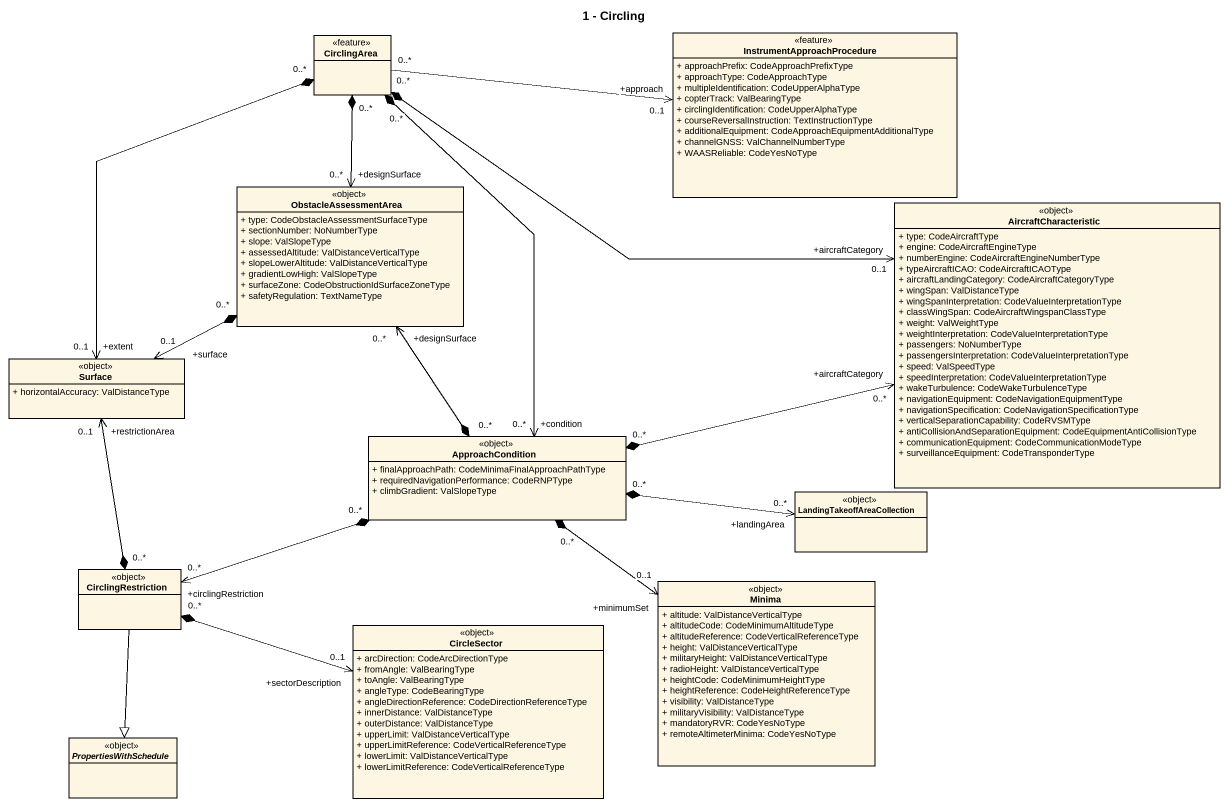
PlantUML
@startuml
title 1 - Circling
hide circle
hide empty members
skinparam classAttributeIconSize 0
class CirclingArea <<feature>>
class InstrumentApproachProcedure <<feature>> {
  + approachPrefix: CodeApproachPrefixType
  + approachType: CodeApproachType
  + multipleIdentification: CodeUpperAlphaType
  + copterTrack: ValBearingType
  + circlingIdentification: CodeUpperAlphaType
  + courseReversalInstruction: TextInstructionType
  + additionalEquipment: CodeApproachEquipmentAdditionalType
  + channelGNSS: ValChannelNumberType
  + WAASReliable: CodeYesNoType
}
class ObstacleAssessmentArea <<object>> {
  + type: CodeObstacleAssessmentSurfaceType
  + sectionNumber: NoNumberType
  + slope: ValSlopeType
  + assessedAltitude: ValDistanceVerticalType
  + slopeLowerAltitude: ValDistanceVerticalType
  + gradientLowHigh: ValSlopeType
  + surfaceZone: CodeObstructionIdSurfaceZoneType
  + safetyRegulation: TextNameType
}
class AircraftCharacteristic <<object>> {
  + type: CodeAircraftType
  + engine: CodeAircraftEngineType
  + numberEngine: CodeAircraftEngineNumberType
  + typeAircraftICAO: CodeAircraftICAOType
  + aircraftLandingCategory: CodeAircraftCategoryType
  + wingSpan: ValDistanceType
  + wingSpanInterpretation: CodeValueInterpretationType
  + classWingSpan: CodeAircraftWingspanClassType
  + weight: ValWeightType
  + weightInterpretation: CodeValueInterpretationType
  + passengers: NoNumberType
  + passengersInterpretation: CodeValueInterpretationType
  + speed: ValSpeedType
  + speedInterpretation: CodeValueInterpretationType
  + wakeTurbulence: CodeWakeTurbulenceType
  + navigationEquipment: CodeNavigationEquipmentType
  + navigationSpecification: CodeNavigationSpecificationType
  + verticalSeparationCapability: CodeRVSMType
  + antiCollisionAndSeparationEquipment: CodeEquipmentAntiCollisionType
  + communicationEquipment: CodeCommunicationModeType
  + surveillanceEquipment: CodeTransponderType
}
class Surface <<object>> {
  + horizontalAccuracy: ValDistanceType
}
class ApproachCondition <<object>> {
  + finalApproachPath: CodeMinimaFinalApproachPathType
  + requiredNavigationPerformance: CodeRNPType
  + climbGradient: ValSlopeType
}
class LandingTakeoffAreaCollection <<object>>
class CirclingRestriction <<object>>
class Minima <<object>> {
  + altitude: ValDistanceVerticalType
  + altitudeCode: CodeMinimumAltitudeType
  + altitudeReference: CodeVerticalReferenceType
  + height: ValDistanceVerticalType
  + militaryHeight: ValDistanceVerticalType
  + radioHeight: ValDistanceVerticalType
  + heightCode: CodeMinimumHeightType
  + heightReference: CodeHeightReferenceType
  + visibility: ValDistanceType
  + militaryVisibility: ValDistanceType
  + mandatoryRVR: CodeYesNoType
  + remoteAltimeterMinima: CodeYesNoType
}
class CircleSector <<object>> {
  + arcDirection: CodeArcDirectionType
  + fromAngle: ValBearingType
  + toAngle: ValBearingType
  + angleType: CodeBearingType
  + angleDirectionReference: CodeDirectionReferenceType
  + innerDistance: ValDistanceType
  + outerDistance: ValDistanceType
  + upperLimit: ValDistanceVerticalType
  + upperLimitReference: CodeVerticalReferenceType
  + lowerLimit: ValDistanceVerticalType
  + lowerLimitReference: CodeVerticalReferenceType
}
abstract class PropertiesWithSchedule <<object>>
CirclingArea "0..*" -right-> "+approach\n0..1" InstrumentApproachProcedure
CirclingArea "0..*" *--> "+designSurface\n0..*" ObstacleAssessmentArea
CirclingArea "0..*" *-right-> "+aircraftCategory\n0..1" AircraftCharacteristic
CirclingArea "0..*" *--> "+extent\n0..1" Surface
ObstacleAssessmentArea "0..*" *-left-> "+surface\n0..1" Surface
ApproachCondition "+condition\n0..*" <-up-* "0..*" CirclingArea
ApproachCondition "0..*" *-up-> "+designSurface\n0..*" ObstacleAssessmentArea
ApproachCondition "0..*" *-right-> "+aircraftCategory\n0..*" AircraftCharacteristic
ApproachCondition "0..*" *-right-> "+landingArea\n0..*" LandingTakeoffAreaCollection
ApproachCondition "0..*" *-left-> "+circlingRestriction\n0..*" CirclingRestriction
ApproachCondition "0..*" *--> "+minimumSet\n0..1" Minima
CirclingRestriction "0..*" *-up-> "+restrictionArea\n0..1" Surface
CirclingRestriction "0..*" *-right-> "+sectorDescription\n0..1" CircleSector
CirclingRestriction --|> PropertiesWithSchedule
@enduml
